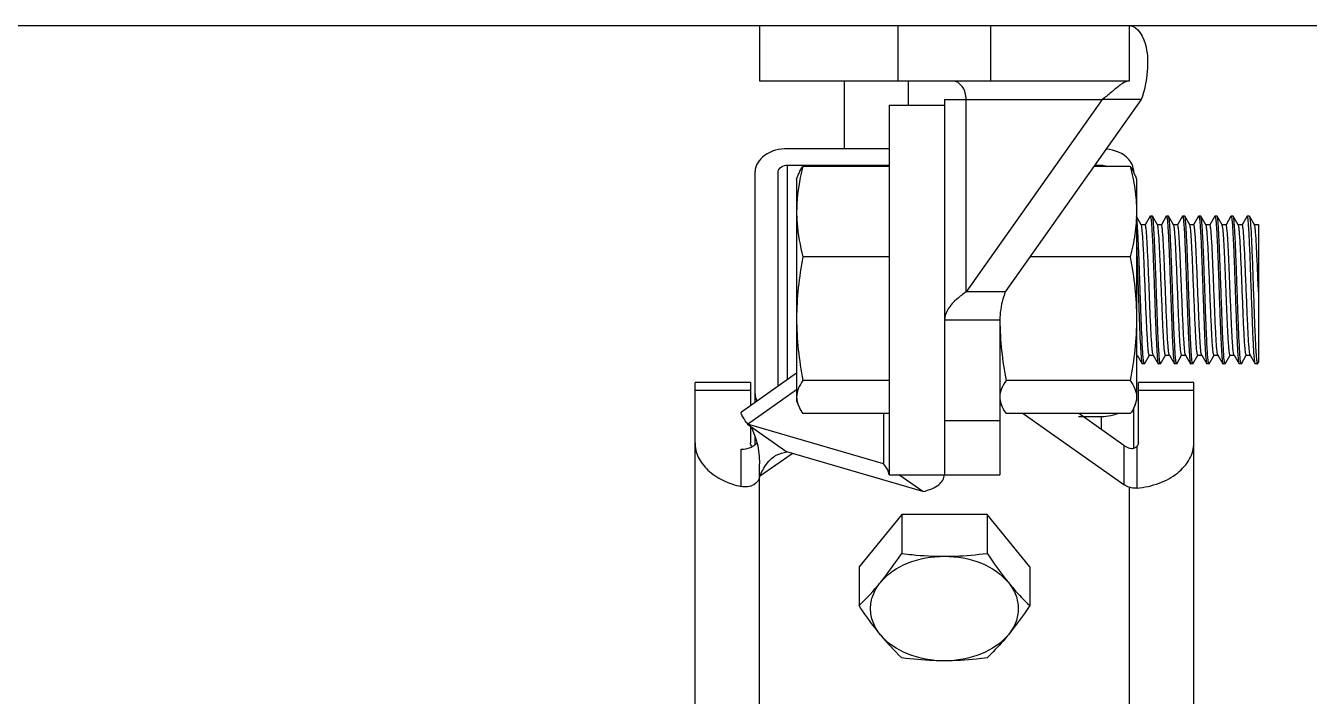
# Model space of a CAD drawing. Extents: x 1725261 to 1937680, y 860327 to 1571294.
# Drawn here: x 1845636 to 1847251, y 1252763 to 1253606 of the extents above; entities that cross this region are included whole.
import ezdxf

# ---------------------------------------------------------------- set-up
doc = ezdxf.new("R2010")
doc.units = 0
doc.header["$LTSCALE"] = 1000
doc.header["$MEASUREMENT"] = 0
doc.layers.add('bz', color=2, linetype='Continuous')

msp = doc.modelspace()

# ---------------------------------------------------------------- linework, layer by layer
at = {"linetype": 'Continuous'}
for p, q in [((1846559.6, 1253536.7), (1846559.6, 1253606.4)), ((1846559.6, 1253606.4), (1847024.2, 1253606.4)), ((1846733.8, 1253536.7), (1846733.8, 1253606.4)), ((1846850, 1253606.4), (1846850, 1253536.7)), ((1847024.2, 1253606.4), (1847024.2, 1253536.7)), ((1847024.2, 1253536.7), (1846559.6, 1253536.7)), ((1846665.7, 1253536.7), (1846665.7, 1253451.5)), ((1846746.2, 1253536.7), (1846746.2, 1253506.3)), ((1846722.2, 1253506.3), (1846722.2, 1253041.6)), ((1846722.2, 1253506.3), (1846791.9, 1253506.3)), ((1846791.9, 1253513.5), (1846791.9, 1253041.6)), ((1846791.9, 1253513.5), (1846990.2, 1253513.5)), ((1846990.2, 1253513.5), (1846819.1, 1253271.5)), ((1846819.1, 1253271.5), (1846819.1, 1253513.5)), ((1847039.5, 1253513.5), (1846868.4, 1253271.5)), ((1847039.5, 1253513.5), (1846990.2, 1253513.5)), ((1846722.2, 1253451.5), (1846594.4, 1253451.5)), ((1846594.4, 1253161.7), (1846594.4, 1253431)), ((1846594.4, 1253431), (1846722.2, 1253431)), ((1846722.2, 1253429.4), (1846613.9, 1253429.4)), ((1847025.6, 1253429.4), (1846980, 1253429.4)), ((1846981.2, 1253431), (1846989.3, 1253431)), ((1846989.3, 1253429.4), (1846989.3, 1253431)), ((1846553.7, 1253132.9), (1846553.7, 1253422.8)), ((1846582.8, 1253153.5), (1846582.8, 1253422.8)), ((1846606, 1253413.3), (1846607.9, 1253418.5)), ((1846606, 1253413.3), (1846606, 1253134.6)), ((1847031.6, 1253418.5), (1847033.5, 1253413.3)), ((1847033.5, 1253413.3), (1847033.5, 1253134.6)), ((1847039.4, 1253355.8), (1847033.5, 1253366.2)), ((1847050.6, 1253366.7), (1847044.3, 1253355.9)), ((1847050.6, 1253366.7), (1847050.8, 1253366.9)), ((1847053.3, 1253366.9), (1847050.8, 1253366.9)), ((1847053.5, 1253366.7), (1847053.3, 1253366.9)), ((1847059.8, 1253355.8), (1847053.5, 1253366.7)), ((1847070.9, 1253366.7), (1847064.7, 1253355.9)), ((1847070.9, 1253366.7), (1847071.1, 1253366.9)), ((1847073.6, 1253366.9), (1847071.1, 1253366.9)), ((1847073.8, 1253366.7), (1847073.6, 1253366.9)), ((1847080.1, 1253355.8), (1847073.8, 1253366.7)), ((1847091.2, 1253366.7), (1847085, 1253355.9)), ((1847091.2, 1253366.7), (1847091.4, 1253366.9)), ((1847094, 1253366.9), (1847091.4, 1253366.9)), ((1847094.2, 1253366.7), (1847094, 1253366.9)), ((1847100.4, 1253355.8), (1847094.2, 1253366.7)), ((1847111.6, 1253366.7), (1847105.3, 1253355.9)), ((1847111.6, 1253366.7), (1847111.8, 1253366.9)), ((1847114.3, 1253366.9), (1847111.8, 1253366.9)), ((1847114.5, 1253366.7), (1847114.3, 1253366.9)), ((1847120.8, 1253355.8), (1847114.5, 1253366.7)), ((1847131.9, 1253366.7), (1847125.6, 1253355.9)), ((1847131.9, 1253366.7), (1847132.1, 1253366.9)), ((1847134.6, 1253366.9), (1847132.1, 1253366.9)), ((1847134.8, 1253366.7), (1847134.6, 1253366.9)), ((1847141.1, 1253355.8), (1847134.8, 1253366.7)), ((1847152.2, 1253366.7), (1847146, 1253355.9)), ((1847152.2, 1253366.7), (1847152.4, 1253366.9)), ((1847155, 1253366.9), (1847152.4, 1253366.9)), ((1847155.2, 1253366.7), (1847155, 1253366.9)), ((1847161.4, 1253355.8), (1847155.2, 1253366.7)), ((1847172.6, 1253366.7), (1847166.3, 1253355.9)), ((1847172.8, 1253366.9), (1847172.6, 1253366.7)), ((1847175.3, 1253366.9), (1847172.8, 1253366.9)), ((1847175.3, 1253366.9), (1847175.5, 1253366.7)), ((1847181.7, 1253355.8), (1847175.5, 1253366.7)), ((1847175.5, 1253366.7), (1847175.6, 1253366.6)), ((1847039.6, 1253355.7), (1847039.4, 1253355.8)), ((1847044.4, 1253355.8), (1847039.4, 1253355.8)), ((1847039.7, 1253355.3), (1847039.6, 1253355.7)), ((1847059.9, 1253355.7), (1847059.8, 1253355.8)), ((1847064.7, 1253355.8), (1847059.8, 1253355.8)), ((1847080.2, 1253355.7), (1847080.1, 1253355.8)), ((1847085.1, 1253355.8), (1847080.1, 1253355.8)), ((1847100.5, 1253355.7), (1847100.4, 1253355.8)), ((1847105.4, 1253355.8), (1847100.4, 1253355.8)), ((1847100.6, 1253355.5), (1847100.5, 1253355.7)), ((1847120.9, 1253355.7), (1847120.8, 1253355.8)), ((1847125.7, 1253355.8), (1847120.8, 1253355.8)), ((1847141.2, 1253355.7), (1847141.1, 1253355.8)), ((1847146.1, 1253355.8), (1847141.1, 1253355.8)), ((1847161.5, 1253355.7), (1847161.4, 1253355.8)), ((1847166.4, 1253355.8), (1847161.4, 1253355.8)), ((1847181.8, 1253355.7), (1847181.7, 1253355.8)), ((1847186.7, 1253355.8), (1847181.7, 1253355.8)), ((1847186.8, 1253356.2), (1847186.6, 1253355.9)), ((1847186.8, 1253355.8), (1847186.7, 1253355.8)), ((1847186.8, 1253356.2), (1847186.8, 1253183.2)), ((1846722.2, 1253315.6), (1846613.9, 1253315.6)), ((1847025.6, 1253315.6), (1846899.6, 1253315.6)), ((1846868.4, 1253271.5), (1846819.1, 1253271.5)), ((1846861.6, 1253235.8), (1846791.9, 1253235.8)), ((1846861.6, 1253235.8), (1846861.6, 1253041.6)), ((1847033.5, 1253192.1), (1847034.1, 1253192.1)), ((1847034, 1253192.3), (1847034.1, 1253192.1)), ((1847034.1, 1253192.1), (1847040.4, 1253181.2)), ((1847043.4, 1253181.2), (1847049.6, 1253192)), ((1847049.5, 1253192.1), (1847054.5, 1253192.1)), ((1847054.4, 1253192.3), (1847054.3, 1253192.5)), ((1847054.4, 1253192.3), (1847054.5, 1253192.1)), ((1847054.5, 1253192.1), (1847060.8, 1253181.2)), ((1847063.7, 1253181.2), (1847069.9, 1253192)), ((1847069.8, 1253192.1), (1847074.8, 1253192.1)), ((1847074.7, 1253192.3), (1847074.8, 1253192.1)), ((1847074.8, 1253192.1), (1847081.1, 1253181.2)), ((1847084, 1253181.2), (1847090.2, 1253192)), ((1847090.2, 1253192.1), (1847095.1, 1253192.1)), ((1847095, 1253192.3), (1847095.1, 1253192.1)), ((1847095.1, 1253192.1), (1847101.4, 1253181.2)), ((1847104.3, 1253181.2), (1847110.6, 1253192)), ((1847110.5, 1253192.1), (1847115.5, 1253192.1)), ((1847115.3, 1253192.3), (1847115.5, 1253192.1)), ((1847115.5, 1253192.1), (1847121.7, 1253181.2)), ((1847124.7, 1253181.2), (1847130.9, 1253192)), ((1847130.8, 1253192.1), (1847135.8, 1253192.1)), ((1847135.7, 1253192.3), (1847135.8, 1253192.1)), ((1847135.8, 1253192.1), (1847142.1, 1253181.2)), ((1847145, 1253181.2), (1847151.2, 1253192)), ((1847151.1, 1253192.1), (1847156.1, 1253192.1)), ((1847156, 1253192.3), (1847155.4, 1253194.7)), ((1847156, 1253192.3), (1847156.1, 1253192.1)), ((1847156.1, 1253192.1), (1847162.4, 1253181.2)), ((1847165.3, 1253181.2), (1847171.5, 1253192)), ((1847171.5, 1253192.1), (1847176.4, 1253192.1)), ((1847176.3, 1253192.3), (1847176.4, 1253192.1)), ((1847176.4, 1253192.1), (1847182.7, 1253181.2)), ((1847185.6, 1253181.2), (1847186.8, 1253183.2)), ((1846536.5, 1253120.8), (1846606, 1253169.9)), ((1847040.4, 1253181.2), (1847040.6, 1253181)), ((1847043.2, 1253181), (1847040.6, 1253181)), ((1847043.4, 1253181.2), (1847043.2, 1253181)), ((1847060.8, 1253181.2), (1847060.9, 1253181)), ((1847063.5, 1253181), (1847060.9, 1253181)), ((1847063.7, 1253181.2), (1847063.5, 1253181)), ((1847081.1, 1253181.2), (1847081.3, 1253181)), ((1847083.8, 1253181), (1847081.3, 1253181)), ((1847084, 1253181.2), (1847083.8, 1253181)), ((1847101.4, 1253181.2), (1847101.6, 1253181)), ((1847104.1, 1253181), (1847101.6, 1253181)), ((1847104.3, 1253181.2), (1847104.1, 1253181)), ((1847121.7, 1253181.2), (1847121.9, 1253181)), ((1847124.5, 1253181), (1847121.9, 1253181)), ((1847124.7, 1253181.2), (1847124.5, 1253181)), ((1847142.1, 1253181.2), (1847142.3, 1253181)), ((1847144.8, 1253181), (1847142.3, 1253181)), ((1847145, 1253181.2), (1847144.8, 1253181)), ((1847162.4, 1253181.2), (1847162.6, 1253181)), ((1847165.1, 1253181), (1847162.6, 1253181)), ((1847165.3, 1253181.2), (1847165.1, 1253181)), ((1847185.5, 1253181), (1847182.9, 1253181)), ((1847185.5, 1253181), (1847185.6, 1253181.2)), ((1846478.2, 1252589.1), (1846478.2, 1253157.8)), ((1846547.9, 1253157.8), (1846478.2, 1253157.8)), ((1846547.9, 1253157.8), (1846547.9, 1253128.8)), ((1846722.2, 1253160.1), (1846613.9, 1253160.1)), ((1847025.6, 1253160.1), (1846869.4, 1253160.1)), ((1847035.8, 1253081.9), (1847035.8, 1253157.8)), ((1847105.5, 1253157.8), (1847035.8, 1253157.8)), ((1847105.5, 1252589.1), (1847105.5, 1253157.8)), ((1846547.9, 1253147.6), (1846478.2, 1253147.6)), ((1846544.3, 1253105.4), (1846606, 1253149)), ((1846606, 1253134.6), (1846607.9, 1253129.4)), ((1846861.6, 1253134.6), (1846863.4, 1253129.4)), ((1847031.6, 1253129.4), (1847033.5, 1253134.6)), ((1847105.5, 1253147.6), (1847035.8, 1253147.6)), ((1846722.2, 1253118.5), (1846613.9, 1253118.5)), ((1846715.4, 1253118.5), (1846715.4, 1253055.2)), ((1847025.6, 1253118.5), (1846869.4, 1253118.5)), ((1846891.1, 1253118.5), (1847017.4, 1253029.2)), ((1847017.4, 1253078.5), (1846960.8, 1253118.5)), ((1847030, 1253075.2), (1847030, 1253125.8)), ((1846544.3, 1253105.4), (1846593.5, 1253070.5)), ((1846715.4, 1253055.2), (1846544.3, 1253105.4)), ((1846547.9, 1253102.8), (1846547.9, 1253081.9)), ((1846791.9, 1253109.7), (1846861.6, 1253109.7)), ((1846960.3, 1253114.8), (1846989.3, 1253114.8)), ((1846989.3, 1253098.3), (1846989.3, 1253114.8)), ((1846553.7, 1253079.4), (1846553.7, 1253089.6)), ((1846553.8, 1253089.4), (1846557, 1253077.9)), ((1846536.4, 1253026.8), (1846536.4, 1253073.7)), ((1846764.6, 1253020.4), (1846593.5, 1253070.5)), ((1847017.4, 1253078.5), (1847017.4, 1253029.2)), ((1847033.8, 1253077.3), (1847033.8, 1253024.8)), ((1846559.5, 1253039.6), (1846600.3, 1253068.5)), ((1846559.5, 1252531.6), (1846559.5, 1253055.3)), ((1846722.2, 1253041.6), (1846861.6, 1253041.6)), ((1846764.6, 1253020.4), (1846734.6, 1253041.6)), ((1847024.2, 1253025.9), (1847024.2, 1252531.6)), ((1846738.2, 1252991.6), (1846684.5, 1252925.9)), ((1846738.2, 1252991.6), (1846738.2, 1252942.7)), ((1846845.5, 1252991.6), (1846738.2, 1252991.6)), ((1846845.5, 1252991.6), (1846845.5, 1252942.7)), ((1846899.1, 1252925.9), (1846845.5, 1252991.6)), ((1846684.5, 1252925.9), (1846684.5, 1252877)), ((1846899.1, 1252925.9), (1846899.1, 1252877))]:
    msp.add_line(p, q, dxfattribs=at)
for points in [[(1846548.5, 1253102.4), (1846550.2, 1253098.7), (1846553.8, 1253089.4)], [(1846557, 1253077.9), (1846559, 1253064.8), (1846559.5, 1253055.3)]]:
    msp.add_lwpolyline(points, dxfattribs=at)
for centre, radius, start, end in [((1847007.8, 1253422.4), 22.2, 17.8947, 22.1691), ((1846631.1, 1253170.2), 108.4, 215.5714, 216.7651), ((1846538.3, 1253099.6), 25.6, 292.244, 297.8329), ((1846539, 1253098.2), 24, 297.8753, 299.7704), ((1846451.9, 1253117.9), 334.9, 313.9914, 320.7735), ((1846970.8, 1253052.2), 334.9, 219.2265, 226.0086)]:
    msp.add_arc(centre, radius, start, end, dxfattribs=at)
for points, knots in [([(1847024.2, 1253606.4), (1847035.7, 1253606.4), (1847045.5, 1253585), (1847047.6, 1253564.7), (1847047.3, 1253542.1), (1847043.4, 1253524.9), (1847039.5, 1253513.5)], [0, 0, 0, 0, 0.34128, 0.481725, 0.640517, 1, 1, 1, 1]), ([(1846819.1, 1253513.5), (1846819.1, 1253519.2), (1846816.9, 1253529.8), (1846807.1, 1253536.7), (1846802.7, 1253536.7)], [0, 0, 0, 0, 0.55976, 1, 1, 1, 1]), ([(1847005.1, 1253525.3), (1847004, 1253524.4), (1846999.1, 1253520.3), (1846994.2, 1253516.3), (1846990.2, 1253513.5)], [0, 0, 0, 0, 0.226541, 1, 1, 1, 1]), ([(1847024.2, 1253536.7), (1847021.2, 1253536.7), (1847014, 1253533.2), (1847008.5, 1253528.2), (1847005.1, 1253525.3)], [0, 0, 0, 0, 0.400704, 1, 1, 1, 1]), ([(1846594.4, 1253451.5), (1846584.4, 1253451.5), (1846565.8, 1253447.7), (1846553.7, 1253430.6), (1846553.7, 1253422.8)], [0, 0, 0, 0, 0.559767, 1, 1, 1, 1]), ([(1847028.4, 1253430.7), (1847027.3, 1253433.5), (1847019.8, 1253444.8), (1847005.7, 1253450.1), (1846995.4, 1253451.2)], [0, 0, 0, 0, 0.221061, 1, 1, 1, 1]), ([(1846613.9, 1253429.4), (1846612.6, 1253424.7), (1846608.3, 1253406.1), (1846606, 1253386.9), (1846606, 1253372.5)], [0, 0, 0, 0, 0.252048, 1, 1, 1, 1]), ([(1846607.8, 1253418.3), (1846608.2, 1253419.2), (1846609.8, 1253423.1), (1846612, 1253426.8), (1846613.9, 1253429.4)], [0, 0, 0, 0, 0.238306, 1, 1, 1, 1]), ([(1847031.7, 1253418.3), (1847031.3, 1253419.2), (1847029.7, 1253423.1), (1847027.5, 1253426.8), (1847025.6, 1253429.4)], [0, 0, 0, 0, 0.238306, 1, 1, 1, 1]), ([(1847025.6, 1253429.4), (1847028, 1253420.1), (1847032, 1253401.3), (1847033.5, 1253382.1), (1847033.5, 1253372.5)], [0, 0, 0, 0, 0.502209, 1, 1, 1, 1]), ([(1847030, 1253422.8), (1847030, 1253423.9), (1847029.8, 1253426), (1847029.3, 1253428.1), (1847028.9, 1253429.2)], [0, 0, 0, 0, 0.496614, 1, 1, 1, 1]), ([(1846606, 1253372.5), (1846606, 1253367.7), (1846606.7, 1253348.6), (1846610.3, 1253329.6), (1846613.9, 1253315.6)], [0, 0, 0, 0, 0.248826, 1, 1, 1, 1]), ([(1847033.5, 1253372.5), (1847033.5, 1253363), (1847032, 1253343.8), (1847028, 1253324.9), (1847025.6, 1253315.6)], [0, 0, 0, 0, 0.497791, 1, 1, 1, 1]), ([(1847040.6, 1253208.2), (1847039.9, 1253223), (1847039, 1253246.2), (1847037.9, 1253277.8), (1847037.1, 1253302.3), (1847036.2, 1253324.7), (1847035.4, 1253343.2), (1847034.7, 1253355.6), (1847034, 1253362.5), (1847033.7, 1253364.9), (1847033.5, 1253365.9)], [0, 0, 0, 0, 0.280313, 0.441626, 0.601058, 0.746568, 0.867171, 0.953784, 0.982215, 1, 1, 1, 1]), ([(1847050.8, 1253366.9), (1847050.9, 1253366.9), (1847051.1, 1253366.5), (1847051.3, 1253365.7), (1847051.5, 1253364.5), (1847051.9, 1253361.8), (1847052.3, 1253357.4), (1847052.7, 1253350.7), (1847053.2, 1253342.3), (1847053.7, 1253332.5), (1847054.1, 1253321.4), (1847054.8, 1253304.8), (1847055.6, 1253282.8), (1847056.5, 1253256.3), (1847057.4, 1253231.4), (1847058, 1253215.5), (1847058.4, 1253208.2)], [0, 0, 0, 0, 0.00218, 0.007156, 0.015174, 0.026244, 0.057342, 0.099842, 0.152844, 0.215209, 0.285592, 0.362474, 0.528996, 0.700446, 0.862075, 1, 1, 1, 1]), ([(1847060.9, 1253208.2), (1847060.6, 1253215.3), (1847059.9, 1253230.7), (1847059.1, 1253255), (1847058.2, 1253280.8), (1847057.3, 1253306), (1847056.5, 1253325.7), (1847055.9, 1253339.7), (1847055.4, 1253348.3), (1847055, 1253355.3), (1847054.6, 1253360.8), (1847054.1, 1253364.3), (1847053.8, 1253366.2), (1847053.5, 1253366.7)], [0, 0, 0, 0, 0.134252, 0.291372, 0.458537, 0.622096, 0.768683, 0.831794, 0.886343, 0.931217, 0.965509, 0.98855, 1, 1, 1, 1]), ([(1847071.1, 1253366.9), (1847071.2, 1253366.9), (1847071.5, 1253366.5), (1847071.6, 1253365.7), (1847071.9, 1253364.5), (1847072.2, 1253361.8), (1847072.6, 1253357.4), (1847073.1, 1253350.7), (1847073.5, 1253342.3), (1847074, 1253332.5), (1847074.5, 1253321.4), (1847075.1, 1253304.8), (1847075.9, 1253282.8), (1847076.8, 1253256.3), (1847077.7, 1253231.4), (1847078.4, 1253215.5), (1847078.7, 1253208.2)], [0, 0, 0, 0, 0.002174, 0.007143, 0.015154, 0.026218, 0.057307, 0.099799, 0.152794, 0.215155, 0.285537, 0.362422, 0.52895, 0.70041, 0.86206, 1, 1, 1, 1]), ([(1847081.3, 1253208.2), (1847080.9, 1253215.3), (1847080.3, 1253230.7), (1847079.4, 1253255), (1847078.5, 1253280.8), (1847077.6, 1253306), (1847076.8, 1253325.7), (1847076.2, 1253339.7), (1847075.7, 1253348.3), (1847075.3, 1253355.3), (1847074.9, 1253360.8), (1847074.4, 1253364.3), (1847074.1, 1253366.2), (1847073.8, 1253366.7)], [0, 0, 0, 0, 0.134248, 0.291362, 0.458527, 0.622086, 0.768676, 0.831791, 0.886342, 0.931217, 0.965509, 0.988549, 1, 1, 1, 1]), ([(1847091.4, 1253366.9), (1847091.6, 1253366.9), (1847091.8, 1253366.5), (1847092, 1253365.7), (1847092.2, 1253364.5), (1847092.5, 1253361.8), (1847092.9, 1253357.4), (1847093.4, 1253350.7), (1847093.9, 1253342.3), (1847094.3, 1253332.5), (1847094.8, 1253321.4), (1847095.4, 1253304.8), (1847096.2, 1253282.8), (1847097.1, 1253256.3), (1847098, 1253231.4), (1847098.7, 1253215.5), (1847099.1, 1253208.2)], [0, 0, 0, 0, 0.002175, 0.007145, 0.015158, 0.026223, 0.057313, 0.099807, 0.152805, 0.215171, 0.285555, 0.36244, 0.528965, 0.700426, 0.862068, 1, 1, 1, 1]), ([(1847101.6, 1253208.2), (1847101.2, 1253215.3), (1847100.6, 1253230.7), (1847099.7, 1253255), (1847098.8, 1253280.8), (1847097.9, 1253306), (1847097.2, 1253325.7), (1847096.5, 1253339.7), (1847096.1, 1253348.3), (1847095.6, 1253355.3), (1847095.2, 1253360.8), (1847094.7, 1253364.3), (1847094.5, 1253366.2), (1847094.2, 1253366.7)], [0, 0, 0, 0, 0.134249, 0.291369, 0.458531, 0.622086, 0.768675, 0.831789, 0.886339, 0.931214, 0.965507, 0.988549, 1, 1, 1, 1]), ([(1847111.8, 1253366.9), (1847111.9, 1253366.9), (1847112.1, 1253366.5), (1847112.3, 1253365.7), (1847112.5, 1253364.5), (1847112.9, 1253361.8), (1847113.3, 1253357.4), (1847113.7, 1253350.7), (1847114.2, 1253342.3), (1847114.7, 1253332.5), (1847115.1, 1253321.4), (1847115.8, 1253304.8), (1847116.5, 1253282.8), (1847117.5, 1253256.3), (1847118.4, 1253231.4), (1847119, 1253215.5), (1847119.4, 1253208.2)], [0, 0, 0, 0, 0.002179, 0.007154, 0.015171, 0.02624, 0.057337, 0.099835, 0.152836, 0.215199, 0.285581, 0.362463, 0.528986, 0.700438, 0.862072, 1, 1, 1, 1]), ([(1847121.9, 1253208.2), (1847121.6, 1253215.3), (1847120.9, 1253230.7), (1847120, 1253255), (1847119.2, 1253280.8), (1847118.3, 1253306), (1847117.5, 1253325.7), (1847116.9, 1253339.7), (1847116.4, 1253348.3), (1847115.9, 1253355.3), (1847115.5, 1253360.8), (1847115, 1253364.3), (1847114.8, 1253366.2), (1847114.5, 1253366.7)], [0, 0, 0, 0, 0.134251, 0.29137, 0.458536, 0.622096, 0.768683, 0.831794, 0.886344, 0.931218, 0.96551, 0.98855, 1, 1, 1, 1]), ([(1847132.1, 1253366.9), (1847132.2, 1253366.9), (1847132.4, 1253366.5), (1847132.6, 1253365.7), (1847132.9, 1253364.5), (1847133.2, 1253361.8), (1847133.6, 1253357.4), (1847134.1, 1253350.7), (1847134.5, 1253342.3), (1847135, 1253332.5), (1847135.5, 1253321.4), (1847136.1, 1253304.8), (1847136.9, 1253282.8), (1847137.8, 1253256.3), (1847138.7, 1253231.4), (1847139.4, 1253215.5), (1847139.7, 1253208.2)], [0, 0, 0, 0, 0.002173, 0.00714, 0.01515, 0.026213, 0.0573, 0.09979, 0.152784, 0.215145, 0.285528, 0.362414, 0.528942, 0.700406, 0.862059, 1, 1, 1, 1]), ([(1847142.3, 1253208.2), (1847141.9, 1253215.3), (1847141.3, 1253230.7), (1847140.4, 1253255), (1847139.5, 1253280.8), (1847138.6, 1253306), (1847137.8, 1253325.7), (1847137.2, 1253339.7), (1847136.7, 1253348.3), (1847136.3, 1253355.3), (1847135.9, 1253360.8), (1847135.4, 1253364.3), (1847135.1, 1253366.2), (1847134.8, 1253366.7)], [0, 0, 0, 0, 0.134247, 0.291362, 0.458526, 0.622082, 0.768672, 0.831787, 0.88634, 0.931215, 0.965508, 0.988549, 1, 1, 1, 1]), ([(1847152.4, 1253366.9), (1847152.5, 1253366.9), (1847152.8, 1253366.5), (1847152.9, 1253365.7), (1847153.2, 1253364.5), (1847153.5, 1253361.8), (1847153.9, 1253357.4), (1847154.4, 1253350.7), (1847154.8, 1253342.3), (1847155.3, 1253332.5), (1847155.8, 1253321.4), (1847156.4, 1253304.8), (1847157.2, 1253282.8), (1847158.1, 1253256.3), (1847159, 1253231.4), (1847159.7, 1253215.5), (1847160, 1253208.2)], [0, 0, 0, 0, 0.002177, 0.007149, 0.015163, 0.02623, 0.057323, 0.099818, 0.152818, 0.215183, 0.285568, 0.362452, 0.528976, 0.700434, 0.862071, 1, 1, 1, 1]), ([(1847162.6, 1253208.2), (1847162.2, 1253215.3), (1847161.6, 1253230.7), (1847160.7, 1253255), (1847159.8, 1253280.8), (1847158.9, 1253306), (1847158.2, 1253325.7), (1847157.5, 1253339.7), (1847157.1, 1253348.3), (1847156.6, 1253355.3), (1847156.2, 1253360.8), (1847155.7, 1253364.3), (1847155.5, 1253366.2), (1847155.2, 1253366.7)], [0, 0, 0, 0, 0.134252, 0.291372, 0.458534, 0.62209, 0.768678, 0.831791, 0.88634, 0.931215, 0.965508, 0.988549, 1, 1, 1, 1]), ([(1847182.7, 1253181.2), (1847182.6, 1253181.5), (1847182.3, 1253182.4), (1847182, 1253184.2), (1847181.8, 1253186.9), (1847181.3, 1253192), (1847180.8, 1253200.2), (1847180.2, 1253212), (1847179.6, 1253226.2), (1847179, 1253242), (1847178.4, 1253259.1), (1847177.7, 1253276.7), (1847177.1, 1253294.2), (1847176.5, 1253311), (1847175.9, 1253326.4), (1847175.3, 1253339.8), (1847174.8, 1253349.6), (1847174.3, 1253356.1), (1847174, 1253359.8), (1847173.7, 1253362.7), (1847173.4, 1253365), (1847173.2, 1253366.1), (1847172.9, 1253366.9), (1847172.8, 1253366.9)], [0, 0, 0, 0, 0.005461, 0.015369, 0.029712, 0.048378, 0.097984, 0.162392, 0.239234, 0.32568, 0.418537, 0.514379, 0.609666, 0.700878, 0.784648, 0.857887, 0.917894, 0.942228, 0.962473, 0.978452, 0.990029, 0.997146, 1, 1, 1, 1]), ([(1847175.6, 1253366.6), (1847175.7, 1253366.2), (1847175.9, 1253365.1), (1847176.4, 1253361.9), (1847176.9, 1253356), (1847177.5, 1253346.6), (1847178.1, 1253334.7), (1847178.7, 1253320.5), (1847179.3, 1253304.6), (1847179.9, 1253287.6), (1847180.5, 1253270.1), (1847181.1, 1253252.8), (1847181.7, 1253236.2), (1847182.3, 1253221), (1847182.9, 1253207.7), (1847183.4, 1253198.1), (1847183.9, 1253191.7), (1847184.2, 1253188), (1847184.5, 1253185.1), (1847184.8, 1253182.9), (1847185, 1253181.8), (1847185.3, 1253181), (1847185.5, 1253181)], [0, 0, 0, 0, 0.006475, 0.017345, 0.052019, 0.102898, 0.168161, 0.245445, 0.331943, 0.424513, 0.519786, 0.6143, 0.704615, 0.787448, 0.85979, 0.919015, 0.943021, 0.962988, 0.978745, 0.990161, 0.99718, 1, 1, 1, 1]), ([(1847049.5, 1253192.1), (1847049.3, 1253192.1), (1847049.1, 1253192.7), (1847048.8, 1253193.7), (1847048.5, 1253195.6), (1847048.2, 1253198.1), (1847047.9, 1253201.3), (1847047.5, 1253206.8), (1847047, 1253215.1), (1847046.4, 1253226.6), (1847045.8, 1253239.8), (1847045.2, 1253254.2), (1847044.6, 1253269.3), (1847044, 1253284.5), (1847043.4, 1253299.4), (1847042.8, 1253313.4), (1847042.2, 1253326), (1847041.6, 1253336.7), (1847041, 1253345.2), (1847040.4, 1253351.1), (1847040.1, 1253354.3), (1847039.7, 1253355.3)], [0, 0, 0, 0, 0.002911, 0.009851, 0.021077, 0.036552, 0.056152, 0.079719, 0.137881, 0.208992, 0.29053, 0.379595, 0.473019, 0.567477, 0.659607, 0.74613, 0.82397, 0.89036, 0.94295, 0.979899, 1, 1, 1, 1]), ([(1847054.3, 1253192.5), (1847053.9, 1253193.4), (1847053.5, 1253196.4), (1847052.9, 1253202.2), (1847052.3, 1253210.6), (1847051.7, 1253221.2), (1847051.1, 1253233.8), (1847050.5, 1253247.7), (1847049.9, 1253262.7), (1847049.3, 1253278), (1847048.7, 1253293.2), (1847048.1, 1253307.7), (1847047.5, 1253321), (1847046.9, 1253332.6), (1847046.4, 1253341), (1847046, 1253346.6), (1847045.7, 1253349.8), (1847045.4, 1253352.3), (1847045.1, 1253354.2), (1847044.8, 1253355.2), (1847044.6, 1253355.8), (1847044.4, 1253355.8)], [0, 0, 0, 0, 0.018814, 0.054691, 0.106467, 0.172314, 0.249877, 0.336373, 0.428694, 0.52352, 0.617441, 0.707082, 0.789219, 0.860904, 0.919566, 0.943342, 0.96312, 0.978736, 0.990065, 0.997067, 1, 1, 1, 1]), ([(1847069.8, 1253192.1), (1847069.7, 1253192.1), (1847069.4, 1253192.7), (1847069.1, 1253193.8), (1847068.8, 1253195.7), (1847068.5, 1253198.3), (1847068.2, 1253201.5), (1847067.8, 1253207.2), (1847067.3, 1253215.8), (1847066.7, 1253227.6), (1847066.1, 1253241.1), (1847065.5, 1253255.8), (1847064.9, 1253271.2), (1847064.2, 1253286.7), (1847063.6, 1253301.7), (1847063, 1253315.7), (1847062.4, 1253328.1), (1847061.8, 1253338.6), (1847061.2, 1253346.7), (1847060.7, 1253351.8), (1847060.3, 1253354.5), (1847060, 1253355.4), (1847059.9, 1253355.7)], [0, 0, 0, 0, 0.002979, 0.01011, 0.021658, 0.037569, 0.057721, 0.081935, 0.141647, 0.214533, 0.297928, 0.388772, 0.483731, 0.57932, 0.672029, 0.758454, 0.835426, 0.900125, 0.95019, 0.983823, 0.99411, 1, 1, 1, 1]), ([(1847074.7, 1253192.3), (1847074.5, 1253192.5), (1847074.3, 1253193.4), (1847073.8, 1253196.1), (1847073.3, 1253201.2), (1847072.7, 1253209.3), (1847072.1, 1253219.8), (1847071.5, 1253232.2), (1847070.9, 1253246.2), (1847070.3, 1253261.2), (1847069.7, 1253276.7), (1847069.1, 1253292.1), (1847068.5, 1253306.8), (1847067.9, 1253320.3), (1847067.3, 1253332.1), (1847066.8, 1253340.7), (1847066.3, 1253346.4), (1847066, 1253349.7), (1847065.7, 1253352.2), (1847065.4, 1253354.2), (1847065.2, 1253355.2), (1847064.9, 1253355.8), (1847064.7, 1253355.8)], [0, 0, 0, 0, 0.005873, 0.016149, 0.049758, 0.099805, 0.164491, 0.241456, 0.327881, 0.420594, 0.516191, 0.611162, 0.702019, 0.785427, 0.858327, 0.918049, 0.942268, 0.962424, 0.978339, 0.989888, 0.997021, 1, 1, 1, 1]), ([(1847090.2, 1253192.1), (1847090, 1253192.1), (1847089.7, 1253192.7), (1847089.5, 1253193.8), (1847089.2, 1253195.7), (1847088.9, 1253198.3), (1847088.6, 1253201.5), (1847088.1, 1253207.2), (1847087.6, 1253215.8), (1847087, 1253227.6), (1847086.4, 1253241.1), (1847085.8, 1253255.8), (1847085.2, 1253271.2), (1847084.6, 1253286.7), (1847084, 1253301.7), (1847083.4, 1253315.7), (1847082.7, 1253328.1), (1847082.2, 1253338.6), (1847081.6, 1253346.7), (1847081.1, 1253351.8), (1847080.6, 1253354.5), (1847080.4, 1253355.4), (1847080.2, 1253355.7)], [0, 0, 0, 0, 0.002978, 0.01011, 0.021657, 0.037569, 0.057721, 0.081935, 0.141646, 0.214533, 0.297927, 0.388772, 0.483732, 0.579321, 0.67203, 0.758455, 0.835427, 0.900125, 0.95019, 0.983823, 0.994113, 1, 1, 1, 1]), ([(1847095, 1253192.3), (1847094.9, 1253192.5), (1847094.6, 1253193.4), (1847094.2, 1253196.1), (1847093.7, 1253201.2), (1847093.1, 1253209.3), (1847092.5, 1253219.8), (1847091.9, 1253232.2), (1847091.3, 1253246.2), (1847090.7, 1253261.2), (1847090, 1253276.7), (1847089.4, 1253292.1), (1847088.8, 1253306.8), (1847088.2, 1253320.3), (1847087.6, 1253332.1), (1847087.1, 1253340.7), (1847086.7, 1253346.4), (1847086.3, 1253349.7), (1847086.1, 1253352.2), (1847085.7, 1253354.2), (1847085.5, 1253355.2), (1847085.2, 1253355.8), (1847085.1, 1253355.8)], [0, 0, 0, 0, 0.005876, 0.016149, 0.049759, 0.099805, 0.164492, 0.241457, 0.327882, 0.420595, 0.516191, 0.611162, 0.702019, 0.785427, 0.858326, 0.918049, 0.942268, 0.962424, 0.978338, 0.989888, 0.99702, 1, 1, 1, 1]), ([(1847110.5, 1253192.1), (1847110.3, 1253192.1), (1847110, 1253192.7), (1847109.8, 1253193.7), (1847109.5, 1253195.6), (1847109.2, 1253198.1), (1847108.9, 1253201.4), (1847108.5, 1253207), (1847108, 1253215.4), (1847107.4, 1253227), (1847106.8, 1253240.3), (1847106.2, 1253254.9), (1847105.5, 1253270.1), (1847104.9, 1253285.5), (1847104.3, 1253300.4), (1847103.7, 1253314.4), (1847103.1, 1253326.9), (1847102.5, 1253337.5), (1847102, 1253345.9), (1847101.4, 1253351.6), (1847101, 1253354.5), (1847100.6, 1253355.5)], [0, 0, 0, 0, 0.00294, 0.009963, 0.021326, 0.036989, 0.056826, 0.080671, 0.139499, 0.211374, 0.29371, 0.383542, 0.477628, 0.572576, 0.664959, 0.751445, 0.828916, 0.894583, 0.946089, 0.981611, 1, 1, 1, 1]), ([(1847115.2, 1253192.7), (1847114.8, 1253193.7), (1847114.4, 1253196.9), (1847113.8, 1253202.9), (1847113.3, 1253211.4), (1847112.7, 1253222.2), (1847112.1, 1253234.8), (1847111.5, 1253248.7), (1847110.9, 1253263.6), (1847110.3, 1253278.9), (1847109.7, 1253293.9), (1847109.1, 1253308.3), (1847108.5, 1253321.4), (1847107.9, 1253332.9), (1847107.4, 1253341.2), (1847107, 1253346.7), (1847106.7, 1253349.9), (1847106.4, 1253352.3), (1847106.1, 1253354.2), (1847105.8, 1253355.2), (1847105.6, 1253355.8), (1847105.4, 1253355.8)], [0, 0, 0, 0, 0.020522, 0.05782, 0.110674, 0.177241, 0.25517, 0.341702, 0.433769, 0.528107, 0.621369, 0.710247, 0.791589, 0.862513, 0.920514, 0.944012, 0.963555, 0.978984, 0.990176, 0.997096, 1, 1, 1, 1]), ([(1847130.8, 1253192.1), (1847130.6, 1253192.1), (1847130.4, 1253192.7), (1847130.1, 1253193.8), (1847129.8, 1253195.7), (1847129.5, 1253198.3), (1847129.2, 1253201.5), (1847128.8, 1253207.2), (1847128.3, 1253215.8), (1847127.7, 1253227.6), (1847127.1, 1253241.1), (1847126.4, 1253255.8), (1847125.8, 1253271.2), (1847125.2, 1253286.7), (1847124.6, 1253301.7), (1847124, 1253315.7), (1847123.4, 1253328.1), (1847122.8, 1253338.6), (1847122.2, 1253346.7), (1847121.7, 1253351.8), (1847121.2, 1253354.5), (1847121, 1253355.4), (1847120.9, 1253355.7)], [0, 0, 0, 0, 0.002979, 0.01011, 0.021658, 0.037569, 0.057721, 0.081935, 0.141647, 0.214533, 0.297928, 0.388772, 0.483732, 0.57932, 0.672029, 0.758455, 0.835426, 0.900125, 0.95019, 0.983823, 0.994111, 1, 1, 1, 1]), ([(1847135.7, 1253192.3), (1847135.5, 1253192.5), (1847135.3, 1253193.4), (1847134.8, 1253196.1), (1847134.3, 1253201.2), (1847133.7, 1253209.3), (1847133.1, 1253219.8), (1847132.5, 1253232.2), (1847131.9, 1253246.2), (1847131.3, 1253261.2), (1847130.7, 1253276.7), (1847130.1, 1253292.1), (1847129.5, 1253306.8), (1847128.9, 1253320.3), (1847128.3, 1253332.1), (1847127.7, 1253340.7), (1847127.3, 1253346.4), (1847127, 1253349.7), (1847126.7, 1253352.2), (1847126.4, 1253354.2), (1847126.2, 1253355.2), (1847125.9, 1253355.8), (1847125.7, 1253355.8)], [0, 0, 0, 0, 0.005874, 0.016149, 0.049759, 0.099805, 0.164491, 0.241457, 0.327881, 0.420594, 0.516191, 0.611162, 0.702019, 0.785427, 0.858327, 0.918049, 0.942268, 0.962424, 0.978338, 0.989888, 0.997021, 1, 1, 1, 1]), ([(1847150.3, 1253194.7), (1847149.7, 1253198.7), (1847149, 1253209.5), (1847147.9, 1253229), (1847146.8, 1253253.9), (1847145.8, 1253281.3), (1847144.8, 1253304.2), (1847144.1, 1253321.2), (1847143.5, 1253332), (1847143, 1253341), (1847142.4, 1253347.9), (1847142, 1253352.3), (1847141.5, 1253354.6), (1847141.3, 1253355.4), (1847141.2, 1253355.7)], [0, 0, 0, 0, 0.074943, 0.200842, 0.362373, 0.539776, 0.711331, 0.788253, 0.85604, 0.912609, 0.95623, 0.985597, 0.994677, 1, 1, 1, 1]), ([(1847155.4, 1253194.7), (1847154.7, 1253198.9), (1847154, 1253210), (1847152.9, 1253230.2), (1847151.8, 1253255.9), (1847150.9, 1253279.5), (1847150.2, 1253298.6), (1847149.6, 1253312), (1847149, 1253324.2), (1847148.4, 1253334.8), (1847147.9, 1253343.4), (1847147.4, 1253349.2), (1847147, 1253352.6), (1847146.7, 1253354.4), (1847146.5, 1253355.3), (1847146.2, 1253355.8), (1847146.1, 1253355.8)], [0, 0, 0, 0, 0.077318, 0.207666, 0.3744, 0.556123, 0.645307, 0.729501, 0.805982, 0.872279, 0.926255, 0.966184, 0.980475, 0.990844, 0.997262, 1, 1, 1, 1]), ([(1847171.5, 1253192.1), (1847171.3, 1253192.1), (1847171, 1253192.7), (1847170.8, 1253193.8), (1847170.5, 1253195.7), (1847170.2, 1253198.3), (1847169.9, 1253201.5), (1847169.4, 1253207.2), (1847168.9, 1253215.8), (1847168.3, 1253227.6), (1847167.7, 1253241.1), (1847167.1, 1253255.8), (1847166.5, 1253271.2), (1847165.9, 1253286.7), (1847165.3, 1253301.7), (1847164.7, 1253315.7), (1847164.1, 1253328.1), (1847163.5, 1253338.6), (1847162.9, 1253346.7), (1847162.4, 1253351.8), (1847161.9, 1253354.5), (1847161.7, 1253355.4), (1847161.5, 1253355.7)], [0, 0, 0, 0, 0.002979, 0.01011, 0.021658, 0.037569, 0.057721, 0.081935, 0.141647, 0.214533, 0.297928, 0.388772, 0.483731, 0.57932, 0.672029, 0.758454, 0.835426, 0.900125, 0.95019, 0.983823, 0.99411, 1, 1, 1, 1]), ([(1847176.3, 1253192.3), (1847176.2, 1253192.5), (1847175.9, 1253193.4), (1847175.5, 1253196.1), (1847175, 1253201.2), (1847174.4, 1253209.3), (1847173.8, 1253219.8), (1847173.2, 1253232.2), (1847172.6, 1253246.2), (1847172, 1253261.2), (1847171.4, 1253276.7), (1847170.7, 1253292.1), (1847170.1, 1253306.8), (1847169.5, 1253320.3), (1847168.9, 1253332.1), (1847168.4, 1253340.7), (1847168, 1253346.4), (1847167.7, 1253349.7), (1847167.4, 1253352.2), (1847167.1, 1253354.2), (1847166.8, 1253355.2), (1847166.5, 1253355.8), (1847166.4, 1253355.8)], [0, 0, 0, 0, 0.005876, 0.016149, 0.049759, 0.099805, 0.164492, 0.241457, 0.327882, 0.420595, 0.516192, 0.611162, 0.702019, 0.785427, 0.858326, 0.918049, 0.942268, 0.962424, 0.978338, 0.989888, 0.99702, 1, 1, 1, 1]), ([(1847186.8, 1253271.5), (1847186.4, 1253281.8), (1847185.8, 1253296.7), (1847185, 1253315.9), (1847184.4, 1253328.3), (1847183.8, 1253338.7), (1847183.2, 1253346.7), (1847182.7, 1253351.9), (1847182.2, 1253354.5), (1847182, 1253355.4), (1847181.8, 1253355.7)], [0, 0, 0, 0, 0.365048, 0.532447, 0.681469, 0.806694, 0.90358, 0.968671, 0.988591, 1, 1, 1, 1]), ([(1847033.5, 1253329.3), (1847033.9, 1253319.5), (1847035.4, 1253279.1), (1847036.6, 1253238.8), (1847038.1, 1253208.2)], [0, 0, 0, 0, 0.243471, 1, 1, 1, 1]), ([(1846819.1, 1253271.5), (1846815.1, 1253268.7), (1846803.2, 1253259.9), (1846791.9, 1253246.1), (1846791.9, 1253235.8)], [0, 0, 0, 0, 0.32007, 1, 1, 1, 1]), ([(1846868.4, 1253271.5), (1846867.3, 1253268.5), (1846863.5, 1253257), (1846861.6, 1253244.8), (1846861.6, 1253235.8)], [0, 0, 0, 0, 0.257441, 1, 1, 1, 1]), ([(1847038.1, 1253208.2), (1847038.3, 1253204.7), (1847038.6, 1253198.3), (1847039.1, 1253190.9), (1847039.5, 1253186.3), (1847039.8, 1253184), (1847040.1, 1253182.3), (1847040.3, 1253181.5), (1847040.4, 1253181.2)], [0, 0, 0, 0, 0.396699, 0.701381, 0.816026, 0.904317, 0.965635, 1, 1, 1, 1]), ([(1847043.2, 1253181), (1847043, 1253181), (1847042.7, 1253181.9), (1847042.5, 1253183), (1847042.2, 1253185.3), (1847041.8, 1253188.4), (1847041.5, 1253192.3), (1847041.1, 1253199), (1847040.8, 1253204.4), (1847040.6, 1253208.2)], [0, 0, 0, 0, 0.020032, 0.070193, 0.151802, 0.264388, 0.406949, 0.578205, 1, 1, 1, 1]), ([(1847058.4, 1253208.2), (1847058.6, 1253204.7), (1847058.9, 1253198.3), (1847059.4, 1253190.9), (1847059.8, 1253186.3), (1847060.1, 1253184), (1847060.4, 1253182.3), (1847060.6, 1253181.5), (1847060.8, 1253181.2)], [0, 0, 0, 0, 0.396703, 0.701378, 0.816024, 0.904313, 0.965634, 1, 1, 1, 1]), ([(1847063.5, 1253181), (1847063.3, 1253181), (1847063, 1253181.9), (1847062.8, 1253183), (1847062.5, 1253185.3), (1847062.2, 1253188.4), (1847061.9, 1253192.3), (1847061.4, 1253199), (1847061.1, 1253204.4), (1847060.9, 1253208.2)], [0, 0, 0, 0, 0.019992, 0.070121, 0.15171, 0.264292, 0.406859, 0.578131, 1, 1, 1, 1]), ([(1847078.7, 1253208.2), (1847078.9, 1253204.7), (1847079.3, 1253198.3), (1847079.7, 1253190.9), (1847080.2, 1253186.3), (1847080.4, 1253184), (1847080.7, 1253182.3), (1847080.9, 1253181.5), (1847081.1, 1253181.2)], [0, 0, 0, 0, 0.396697, 0.701376, 0.816023, 0.904315, 0.965634, 1, 1, 1, 1]), ([(1847083.8, 1253181), (1847083.6, 1253181), (1847083.4, 1253181.9), (1847083.1, 1253183), (1847082.8, 1253185.3), (1847082.5, 1253188.4), (1847082.2, 1253192.3), (1847081.7, 1253199), (1847081.5, 1253204.4), (1847081.3, 1253208.2)], [0, 0, 0, 0, 0.020046, 0.070224, 0.151839, 0.264427, 0.406984, 0.57823, 1, 1, 1, 1]), ([(1847099.1, 1253208.2), (1847099.2, 1253204.7), (1847099.6, 1253198.3), (1847100.1, 1253190.9), (1847100.5, 1253186.3), (1847100.8, 1253184), (1847101.1, 1253182.3), (1847101.3, 1253181.5), (1847101.4, 1253181.2)], [0, 0, 0, 0, 0.3967, 0.70138, 0.816026, 0.904316, 0.965635, 1, 1, 1, 1]), ([(1847104.1, 1253181), (1847104, 1253181), (1847103.7, 1253181.9), (1847103.4, 1253183), (1847103.1, 1253185.3), (1847102.8, 1253188.4), (1847102.5, 1253192.3), (1847102.1, 1253199), (1847101.8, 1253204.4), (1847101.6, 1253208.2)], [0, 0, 0, 0, 0.020019, 0.070169, 0.151771, 0.264355, 0.406918, 0.57818, 1, 1, 1, 1]), ([(1847119.4, 1253208.2), (1847119.6, 1253204.7), (1847119.9, 1253198.3), (1847120.4, 1253190.9), (1847120.8, 1253186.3), (1847121.1, 1253184), (1847121.4, 1253182.3), (1847121.6, 1253181.5), (1847121.7, 1253181.2)], [0, 0, 0, 0, 0.396702, 0.701375, 0.816022, 0.904313, 0.965635, 1, 1, 1, 1]), ([(1847124.5, 1253181), (1847124.3, 1253181), (1847124, 1253181.9), (1847123.8, 1253183), (1847123.5, 1253185.3), (1847123.2, 1253188.4), (1847122.9, 1253192.3), (1847122.4, 1253199), (1847122.1, 1253204.4), (1847121.9, 1253208.2)], [0, 0, 0, 0, 0.020003, 0.070142, 0.151736, 0.26432, 0.406884, 0.578149, 1, 1, 1, 1]), ([(1847139.7, 1253208.2), (1847139.9, 1253204.7), (1847140.2, 1253198.3), (1847140.7, 1253190.9), (1847141.2, 1253186.3), (1847141.4, 1253184), (1847141.7, 1253182.3), (1847141.9, 1253181.5), (1847142.1, 1253181.2)], [0, 0, 0, 0, 0.396699, 0.701381, 0.816026, 0.904317, 0.965635, 1, 1, 1, 1]), ([(1847144, 1253184.1), (1847143.5, 1253187.2), (1847143, 1253195.2), (1847142.5, 1253203.3), (1847142.3, 1253208.2)], [0, 0, 0, 0, 0.384851, 1, 1, 1, 1]), ([(1847160, 1253208.2), (1847160.3, 1253203.3), (1847160.7, 1253195.2), (1847161.3, 1253187.2), (1847161.8, 1253184.1)], [0, 0, 0, 0, 0.615149, 1, 1, 1, 1]), ([(1847165.1, 1253181), (1847164.9, 1253181), (1847164.7, 1253181.9), (1847164.4, 1253183), (1847164.1, 1253185.3), (1847163.8, 1253188.4), (1847163.5, 1253192.3), (1847163.1, 1253199), (1847162.8, 1253204.4), (1847162.6, 1253208.2)], [0, 0, 0, 0, 0.020006, 0.070146, 0.151741, 0.264322, 0.406888, 0.578156, 1, 1, 1, 1]), ([(1847034, 1253192.3), (1847034, 1253192.4), (1847033.7, 1253193), (1847033.6, 1253193.8), (1847033.5, 1253194.4)], [0, 0, 0, 0, 0.15445, 1, 1, 1, 1]), ([(1847144.8, 1253181), (1847144.7, 1253181), (1847144.5, 1253181.3), (1847144.2, 1253182.3), (1847144.1, 1253183.3), (1847144, 1253184.1)], [0, 0, 0, 0, 0.088107, 0.278317, 1, 1, 1, 1]), ([(1847151.1, 1253192.1), (1847150.9, 1253192.1), (1847150.6, 1253193.4), (1847150.4, 1253194.1), (1847150.3, 1253194.7)], [0, 0, 0, 0, 0.278506, 1, 1, 1, 1]), ([(1847161.8, 1253184.1), (1847161.8, 1253183.4), (1847162, 1253182.5), (1847162.2, 1253181.5), (1847162.4, 1253181.2)], [0, 0, 0, 0, 0.645687, 1, 1, 1, 1]), ([(1847182.9, 1253181), (1847182.9, 1253181), (1847182.8, 1253181.1), (1847182.7, 1253181.1), (1847182.7, 1253181.2)], [0, 0, 0, 0, 0.399347, 1, 1, 1, 1]), ([(1846613.9, 1253160.1), (1846611.6, 1253156.9), (1846607.7, 1253150.4), (1846606, 1253142.9), (1846606, 1253139.3)], [0, 0, 0, 0, 0.526507, 1, 1, 1, 1]), ([(1846869.4, 1253160.1), (1846867.1, 1253156.9), (1846863.2, 1253150.4), (1846861.6, 1253142.9), (1846861.6, 1253139.3)], [0, 0, 0, 0, 0.526507, 1, 1, 1, 1]), ([(1847025.6, 1253160.1), (1847027.9, 1253156.9), (1847031.8, 1253150.4), (1847033.5, 1253142.9), (1847033.5, 1253139.3)], [0, 0, 0, 0, 0.526507, 1, 1, 1, 1]), ([(1846606, 1253139.3), (1846606, 1253136.9), (1846606.5, 1253133.5), (1846607.5, 1253130.4), (1846607.8, 1253129.6)], [0, 0, 0, 0, 0.743021, 1, 1, 1, 1]), ([(1846861.6, 1253139.3), (1846861.6, 1253138.5), (1846861.7, 1253135.2), (1846862.5, 1253132), (1846863.4, 1253129.6)], [0, 0, 0, 0, 0.24568, 1, 1, 1, 1]), ([(1847033.5, 1253139.3), (1847033.5, 1253138.5), (1847033.3, 1253135.2), (1847032.5, 1253132), (1847031.7, 1253129.6)], [0, 0, 0, 0, 0.24568, 1, 1, 1, 1]), ([(1846542.9, 1253107.2), (1846540.8, 1253110.2), (1846538.2, 1253114.3), (1846536.3, 1253118.7), (1846536.2, 1253120.5), (1846536.5, 1253120.8)], [0, 0, 0, 0, 0.718432, 0.910505, 1, 1, 1, 1]), ([(1846607.8, 1253129.6), (1846608.2, 1253128.7), (1846609.8, 1253124.8), (1846612, 1253121.1), (1846613.9, 1253118.5)], [0, 0, 0, 0, 0.238306, 1, 1, 1, 1]), ([(1846863.4, 1253129.6), (1846863.7, 1253128.7), (1846865.3, 1253124.8), (1846867.6, 1253121.1), (1846869.4, 1253118.5)], [0, 0, 0, 0, 0.238306, 1, 1, 1, 1]), ([(1847031.7, 1253129.6), (1847031.3, 1253128.7), (1847029.7, 1253124.8), (1847027.5, 1253121.1), (1847025.6, 1253118.5)], [0, 0, 0, 0, 0.238306, 1, 1, 1, 1]), ([(1846478.2, 1253081.9), (1846478.2, 1253075.7), (1846481.3, 1253062.7), (1846494.1, 1253046.1), (1846513.2, 1253033.5), (1846528.3, 1253028.5), (1846536.4, 1253026.8)], [0, 0, 0, 0, 0.215862, 0.450689, 0.713102, 1, 1, 1, 1]), ([(1846576.8, 1253063.9), (1846578, 1253064.7), (1846583.1, 1253067.9), (1846589, 1253069.6), (1846593.5, 1253070.5)], [0, 0, 0, 0, 0.236507, 1, 1, 1, 1]), ([(1847033.8, 1253024.8), (1847043.3, 1253025.6), (1847061.6, 1253029.5), (1847085, 1253041.9), (1847101.3, 1253059.9), (1847105.5, 1253074.9), (1847105.5, 1253081.9)], [0, 0, 0, 0, 0.28821, 0.553531, 0.788229, 1, 1, 1, 1]), ([(1846559.5, 1253039.6), (1846560.7, 1253042.3), (1846565, 1253051.2), (1846571, 1253059.8), (1846576.8, 1253063.9)], [0, 0, 0, 0, 0.286839, 1, 1, 1, 1]), ([(1846722.2, 1253041.6), (1846722.2, 1253042.7), (1846721.3, 1253047.8), (1846717.9, 1253052), (1846715.4, 1253055.2)], [0, 0, 0, 0, 0.20333, 1, 1, 1, 1]), ([(1846559.5, 1253039.6), (1846559.1, 1253035.3), (1846552.1, 1253026.5), (1846541.5, 1253025.7), (1846536.4, 1253026.8)], [0, 0, 0, 0, 0.450677, 1, 1, 1, 1]), ([(1846764.6, 1253020.4), (1846768.6, 1253021.3), (1846775.7, 1253023.5), (1846786.3, 1253029.1), (1846791.9, 1253036.8), (1846791.9, 1253041.6)], [0, 0, 0, 0, 0.332264, 0.60543, 1, 1, 1, 1]), ([(1846711.4, 1252906.1), (1846713.7, 1252908.9), (1846723, 1252920.8), (1846731.8, 1252933.2), (1846738.2, 1252942.7)], [0, 0, 0, 0, 0.239452, 1, 1, 1, 1]), ([(1846738.2, 1252942.7), (1846742.6, 1252942.1), (1846760.4, 1252940), (1846778.4, 1252939), (1846791.8, 1252939)], [0, 0, 0, 0, 0.249182, 1, 1, 1, 1]), ([(1846791.8, 1252939), (1846796.3, 1252939), (1846814.3, 1252939.3), (1846832.2, 1252941), (1846845.5, 1252942.7)], [0, 0, 0, 0, 0.250767, 1, 1, 1, 1]), ([(1846845.5, 1252942.7), (1846847.7, 1252939.4), (1846856.2, 1252927), (1846865.2, 1252914.8), (1846872.3, 1252906.1)], [0, 0, 0, 0, 0.259411, 1, 1, 1, 1]), ([(1846711.4, 1252906.1), (1846720.1, 1252916.9), (1846746.2, 1252933.9), (1846776.1, 1252939), (1846791.8, 1252939)], [0, 0, 0, 0, 0.468341, 1, 1, 1, 1]), ([(1846791.8, 1252939), (1846807.6, 1252939), (1846837.5, 1252933.9), (1846863.5, 1252916.9), (1846872.3, 1252906.1)], [0, 0, 0, 0, 0.531659, 1, 1, 1, 1]), ([(1846711.4, 1252840.4), (1846707.5, 1252845.2), (1846701.2, 1252855.6), (1846697.8, 1252873.3), (1846701.2, 1252891), (1846707.5, 1252901.4), (1846711.4, 1252906.1)], [0, 0, 0, 0, 0.257487, 0.5, 0.742513, 1, 1, 1, 1]), ([(1846872.3, 1252906.1), (1846874.5, 1252903.4), (1846883, 1252893.3), (1846892.2, 1252883.7), (1846899.1, 1252877)], [0, 0, 0, 0, 0.264209, 1, 1, 1, 1]), ([(1846872.3, 1252906.1), (1846876.2, 1252901.4), (1846882.5, 1252891), (1846885.9, 1252873.3), (1846882.5, 1252855.6), (1846876.2, 1252845.2), (1846872.3, 1252840.4)], [0, 0, 0, 0, 0.257487, 0.5, 0.742513, 1, 1, 1, 1]), ([(1846711.4, 1252840.4), (1846709.1, 1252843.2), (1846699.7, 1252855.1), (1846691, 1252867.5), (1846684.5, 1252877)], [0, 0, 0, 0, 0.239452, 1, 1, 1, 1]), ([(1846899.1, 1252877), (1846897, 1252873.7), (1846888.4, 1252861.3), (1846879.4, 1252849.1), (1846872.3, 1252840.4)], [0, 0, 0, 0, 0.259411, 1, 1, 1, 1]), ([(1846791.8, 1252807.6), (1846776.1, 1252807.6), (1846746.2, 1252812.7), (1846720.1, 1252829.7), (1846711.4, 1252840.4)], [0, 0, 0, 0, 0.531659, 1, 1, 1, 1]), ([(1846872.3, 1252840.4), (1846863.5, 1252829.7), (1846837.5, 1252812.7), (1846807.6, 1252807.6), (1846791.8, 1252807.6)], [0, 0, 0, 0, 0.468341, 1, 1, 1, 1]), ([(1846872.3, 1252840.4), (1846870.1, 1252837.7), (1846861.6, 1252827.6), (1846852.5, 1252818), (1846845.5, 1252811.3)], [0, 0, 0, 0, 0.264209, 1, 1, 1, 1]), ([(1846791.8, 1252807.6), (1846787.3, 1252807.6), (1846769.4, 1252807.9), (1846751.5, 1252809.6), (1846738.2, 1252811.3)], [0, 0, 0, 0, 0.250767, 1, 1, 1, 1]), ([(1846845.5, 1252811.3), (1846841.1, 1252810.7), (1846823.3, 1252808.6), (1846805.3, 1252807.6), (1846791.8, 1252807.6)], [0, 0, 0, 0, 0.249182, 1, 1, 1, 1])]:
    msp.add_open_spline(points, degree=3, knots=knots, dxfattribs=at)
for points in [[(1846582.8, 1253422.8), (1846582.8, 1253427.5), (1846589.6, 1253431), (1846594.4, 1253431)], [(1846989.3, 1253431), (1846991.7, 1253431), (1846994.1, 1253430.5), (1846996.1, 1253429.4)], [(1846613.9, 1253315.6), (1846609, 1253290), (1846606, 1253263.9), (1846606, 1253237.9)], [(1847025.6, 1253315.6), (1847030.4, 1253290), (1847033.5, 1253263.9), (1847033.5, 1253237.9)], [(1846606, 1253237.9), (1846606, 1253211.8), (1846609, 1253185.7), (1846613.9, 1253160.1)], [(1846861.6, 1253235.8), (1846861.7, 1253210.4), (1846864.7, 1253185.1), (1846869.4, 1253160.1)], [(1847033.5, 1253237.9), (1847033.5, 1253211.8), (1847030.4, 1253185.7), (1847025.6, 1253160.1)], [(1847115.3, 1253192.3), (1847115.3, 1253192.4), (1847115.2, 1253192.5), (1847115.2, 1253192.7)], [(1846553.7, 1253143.5), (1846553.7, 1253140.4), (1846554.5, 1253137.3), (1846555.8, 1253134.5)], [(1847001, 1253116), (1847003.7, 1253116.6), (1847006.4, 1253117.3), (1847009, 1253118.4)], [(1846989.3, 1253114.8), (1846993.2, 1253114.8), (1846997.2, 1253115.2), (1847001, 1253116)], [(1846536.4, 1253073.7), (1846540.3, 1253073.7), (1846544.3, 1253074.4), (1846548, 1253075.9)], [(1846550.2, 1253077), (1846548.9, 1253078.3), (1846547.9, 1253080.1), (1846547.9, 1253081.9)], [(1846551, 1253077.4), (1846552, 1253077.9), (1846552.9, 1253078.6), (1846553.8, 1253079.3)], [(1846553.8, 1253079.3), (1846554.7, 1253080), (1846555.4, 1253080.7), (1846556.1, 1253081.5)], [(1847017.4, 1253078.5), (1847019.4, 1253077.1), (1847021.8, 1253075.9), (1847024.2, 1253075.2)], [(1847024.2, 1253075.2), (1847026, 1253074.6), (1847028.2, 1253074.5), (1847030, 1253075)], [(1847030, 1253075), (1847031.4, 1253075.5), (1847032.8, 1253076.3), (1847033.8, 1253077.3)], [(1847035.8, 1253081.9), (1847035.8, 1253080.2), (1847034.9, 1253078.5), (1847033.8, 1253077.3)], [(1847024.2, 1253025.9), (1847021.8, 1253026.7), (1847019.4, 1253027.8), (1847017.4, 1253029.2)], [(1847033.8, 1253024.8), (1847030.6, 1253024.6), (1847027.2, 1253024.9), (1847024.2, 1253025.9)]]:
    msp.add_open_spline(points, degree=3, dxfattribs=at)
at = {"layer": 'bz'}
msp.add_line((1845019.1, 1253606.4), (1855283.5, 1253606.4), dxfattribs=at)

doc.saveas('drawing.dxf')
